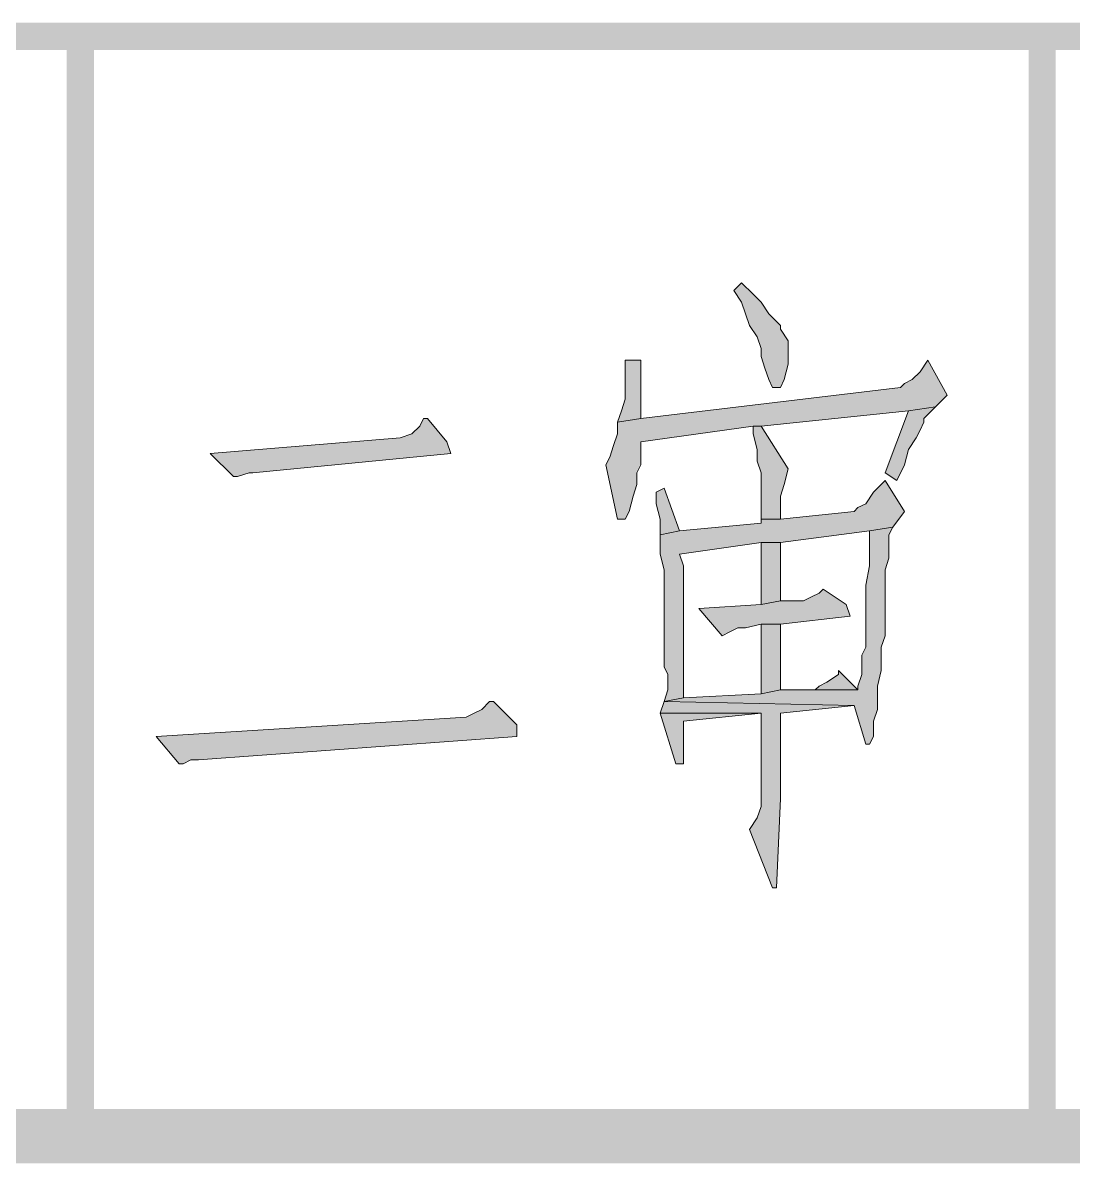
# Model space of a CAD drawing. Header units: millimetres. Extents: x 24 to 410, y 10 to 282.
# Drawn here: x 313.46 to 324.93, y 9.65 to 22.1 of the extents above; entities that cross this region are included whole.
import ezdxf

# ---------------------------------------------------------------- set-up
doc = ezdxf.new("R2010")
doc.units = ezdxf.units.MM

msp = doc.modelspace()

# ---------------------------------------------------------------- hatches: boundary and pattern name
h = msp.add_hatch(color=256)
h.dxf.hatch_style = 2
h.paths.add_polyline_path([(30.098965, 22.098), (30.098965, 21.801667), (410.082965, 22.098)])
h = msp.add_hatch(color=256)
h.dxf.hatch_style = 2
h.paths.add_polyline_path([(30.098965, 21.801667), (410.082965, 22.098), (410.082965, 21.801667)])
h = msp.add_hatch(color=256)
h.dxf.hatch_style = 2
h.paths.add_polyline_path([(314.240333, 21.971), (313.944, 21.971), (314.240333, 9.948333)])
h = msp.add_hatch(color=256)
h.dxf.hatch_style = 2
h.paths.add_polyline_path([(313.944, 21.971), (314.240333, 9.948333), (313.944, 9.948333)])
h = msp.add_hatch(color=256)
h.dxf.hatch_style = 2
h.paths.add_polyline_path([(324.739, 21.971), (324.442667, 21.971), (324.739, 9.948333)])
h = msp.add_hatch(color=256)
h.dxf.hatch_style = 2
h.paths.add_polyline_path([(324.442667, 21.971), (324.739, 9.948333), (324.442667, 9.948333)])
h = msp.add_hatch(color=256)
h.dxf.hatch_style = 2
h.paths.add_polyline_path([(321.31, 19.261667), (321.225333, 19.177), (321.31, 19.05), (321.352333, 18.923), (321.394667, 18.796), (321.479333, 18.669), (321.521667, 18.542), (321.521667, 18.457333), (321.564, 18.330333), (321.606333, 18.203333), (321.648667, 18.118667), (321.733333, 18.118667), (321.775667, 18.203333), (321.818, 18.372667), (321.818, 18.626667), (321.733333, 18.753667), (321.733333, 18.796), (321.648667, 18.880667), (321.606333, 18.923), (321.521667, 19.05), (321.437, 19.134667)])
h = msp.add_hatch(color=256)
h.dxf.hatch_style = 2
h.paths.add_polyline_path([(323.342, 18.415), (323.257333, 18.288), (323.172667, 18.203333), (323.088, 18.161), (323.045667, 18.118667), (320.209333, 17.78), (319.955333, 17.737667), (319.955333, 17.610667), (319.913, 17.483667), (319.870667, 17.356667), (319.828333, 17.272), (319.955333, 16.679333), (320.04, 16.679333), (320.082333, 16.764), (320.124667, 16.933333), (320.167, 17.060333), (320.167, 17.187333), (320.209333, 17.272), (320.209333, 17.526), (321.437, 17.695333), (321.521667, 17.695333), (323.130333, 17.864667), (323.426667, 17.907), (323.553667, 18.034)])
h = msp.add_hatch(color=256)
h.dxf.hatch_style = 2
h.paths.add_polyline_path([(320.209333, 18.415), (320.04, 18.415), (320.04, 18.245667), (320.04, 17.991667), (319.997667, 17.864667), (319.955333, 17.737667), (320.209333, 17.78)])
h = msp.add_hatch(color=256)
h.dxf.hatch_style = 2
h.paths.add_polyline_path([(323.426667, 17.907), (323.130333, 17.864667), (322.876333, 17.187333), (323.003333, 17.102667), (323.088, 17.272), (323.130333, 17.441333), (323.215, 17.568333), (323.257333, 17.653), (323.299667, 17.737667), (323.299667, 17.78), (323.342, 17.822333)])
h = msp.add_hatch(color=256)
h.dxf.hatch_style = 2
h.paths.add_polyline_path([(317.881, 17.78), (317.838667, 17.78), (317.796333, 17.695333), (317.711667, 17.610667), (317.584667, 17.568333), (315.510333, 17.399), (315.764333, 17.145), (315.806667, 17.145), (315.933667, 17.187333), (315.976, 17.187333), (318.135, 17.399), (318.092667, 17.526)])
h = msp.add_hatch(color=256)
h.dxf.hatch_style = 2
h.paths.add_polyline_path([(321.521667, 17.695333), (321.437, 17.695333), (321.437, 17.610667), (321.479333, 17.441333), (321.479333, 17.314333), (321.521667, 17.187333), (321.521667, 16.679333), (321.733333, 16.679333), (321.733333, 16.933333), (321.775667, 17.060333), (321.818, 17.229667)])
h = msp.add_hatch(color=256)
h.dxf.hatch_style = 2
h.paths.add_polyline_path([(322.876333, 17.102667), (322.834, 17.060333), (322.749333, 16.975667), (322.664667, 16.848667), (322.58, 16.806333), (322.537667, 16.764), (321.733333, 16.679333), (321.521667, 16.679333), (321.521667, 16.637), (320.632667, 16.552333), (320.421, 16.51), (320.421, 16.298333), (320.463333, 16.129), (320.463333, 15.070667), (320.505667, 14.986), (320.505667, 14.816667), (320.463333, 14.689667), (320.675, 14.732), (320.675, 14.816667), (320.675, 16.171333), (320.632667, 16.298333), (321.521667, 16.425333), (321.733333, 16.425333), (322.707, 16.552333), (322.961, 16.594667), (323.088, 16.764)])
h = msp.add_hatch(color=256)
h.dxf.hatch_style = 2
h.paths.add_polyline_path([(320.463333, 17.018), (320.378667, 16.975667), (320.378667, 16.848667), (320.421, 16.679333), (320.421, 16.51), (320.632667, 16.552333)])
h = msp.add_hatch(color=256)
h.dxf.hatch_style = 2
h.paths.add_polyline_path([(322.961, 16.594667), (322.707, 16.552333), (322.707, 16.171333), (322.664667, 15.959667), (322.664667, 15.282333), (322.622333, 15.197667), (322.622333, 14.986), (322.58, 14.859), (322.58, 14.816667), (321.733333, 14.816667), (321.521667, 14.774333), (320.675, 14.732), (320.463333, 14.689667), (322.537667, 14.647333), (322.664667, 14.224), (322.707, 14.224), (322.749333, 14.308667), (322.749333, 14.478), (322.791667, 14.605), (322.791667, 14.859), (322.834, 15.028333), (322.834, 15.282333), (322.876333, 15.409333), (322.876333, 16.129), (322.918667, 16.256), (322.918667, 16.51)])
h = msp.add_hatch(color=256)
h.dxf.hatch_style = 2
h.paths.add_polyline_path([(321.733333, 16.425333), (321.521667, 16.425333), (321.521667, 16.383), (321.521667, 15.748), (321.733333, 15.790333)])
h = msp.add_hatch(color=256)
h.dxf.hatch_style = 2
h.paths.add_polyline_path([(322.199, 15.917333), (322.156667, 15.875), (322.072, 15.832667), (321.987333, 15.790333), (321.733333, 15.790333), (321.521667, 15.748), (320.844333, 15.705667), (321.098333, 15.409333), (321.183, 15.451667), (321.267667, 15.494), (321.352333, 15.494), (321.521667, 15.536333), (321.733333, 15.536333), (322.495333, 15.621), (322.453, 15.748)])
h = msp.add_hatch(color=256)
h.dxf.hatch_style = 2
h.paths.add_polyline_path([(321.733333, 15.536333), (321.521667, 15.536333), (321.521667, 15.324667), (321.521667, 14.774333), (321.733333, 14.816667)])
h = msp.add_hatch(color=256)
h.dxf.hatch_style = 2
h.paths.add_polyline_path([(322.368333, 15.028333), (322.368333, 14.986), (322.241333, 14.901333), (322.156667, 14.859), (322.114333, 14.816667), (321.733333, 14.816667), (322.58, 14.816667)])
h = msp.add_hatch(color=256)
h.dxf.hatch_style = 2
h.paths.add_polyline_path([(318.600667, 14.689667), (318.558333, 14.689667), (318.473667, 14.605), (318.389, 14.562667), (318.304333, 14.520333), (314.917667, 14.308667), (315.171667, 14.012333), (315.214, 14.012333), (315.298667, 14.054667), (315.383333, 14.054667), (318.854667, 14.308667), (318.854667, 14.435667)])
h = msp.add_hatch(color=256)
h.dxf.hatch_style = 2
h.paths.add_polyline_path([(320.463333, 14.689667), (320.421, 14.562667), (321.521667, 14.562667), (321.521667, 14.478), (321.521667, 13.546667), (321.479333, 13.419667), (321.394667, 13.292667), (321.648667, 12.657667), (321.691, 12.657667), (321.733333, 13.631333), (321.733333, 14.562667), (322.537667, 14.647333)])
h = msp.add_hatch(color=256)
h.dxf.hatch_style = 2
h.paths.add_polyline_path([(320.421, 14.562667), (320.590333, 14.012333), (320.675, 14.012333), (320.675, 14.054667), (320.675, 14.478), (321.521667, 14.562667)])
h = msp.add_hatch(color=256)
h.dxf.hatch_style = 2
h.paths.add_polyline_path([(30.395333, 10.244667), (29.802667, 9.652), (409.786667, 10.244667)])
h = msp.add_hatch(color=256)
h.dxf.hatch_style = 2
h.paths.add_polyline_path([(29.802667, 9.652), (409.786667, 10.244667), (410.379333, 9.652)])

# ---------------------------------------------------------------- linework, layer by layer
at = {"lineweight": 0}
for points in [[(321.31, 19.261667), (321.225333, 19.177), (321.31, 19.05), (321.352333, 18.923), (321.394667, 18.796), (321.479333, 18.669), (321.521667, 18.542), (321.521667, 18.457333), (321.564, 18.330333), (321.606333, 18.203333), (321.648667, 18.118667), (321.733333, 18.118667), (321.775667, 18.203333), (321.818, 18.372667), (321.818, 18.626667), (321.733333, 18.753667), (321.733333, 18.796), (321.648667, 18.880667), (321.606333, 18.923), (321.521667, 19.05), (321.437, 19.134667)], [(323.342, 18.415), (323.257333, 18.288), (323.172667, 18.203333), (323.088, 18.161), (323.045667, 18.118667), (320.209333, 17.78), (319.955333, 17.737667), (319.955333, 17.610667), (319.913, 17.483667), (319.870667, 17.356667), (319.828333, 17.272), (319.955333, 16.679333), (320.04, 16.679333), (320.082333, 16.764), (320.124667, 16.933333), (320.167, 17.060333), (320.167, 17.187333), (320.209333, 17.272), (320.209333, 17.526), (321.437, 17.695333), (321.521667, 17.695333), (323.130333, 17.864667), (323.426667, 17.907), (323.553667, 18.034)], [(320.209333, 18.415), (320.04, 18.415), (320.04, 18.245667), (320.04, 17.991667), (319.997667, 17.864667), (319.955333, 17.737667), (320.209333, 17.78)], [(323.426667, 17.907), (323.130333, 17.864667), (322.876333, 17.187333), (323.003333, 17.102667), (323.088, 17.272), (323.130333, 17.441333), (323.215, 17.568333), (323.257333, 17.653), (323.299667, 17.737667), (323.299667, 17.78), (323.342, 17.822333)], [(317.881, 17.78), (317.838667, 17.78), (317.796333, 17.695333), (317.711667, 17.610667), (317.584667, 17.568333), (315.510333, 17.399), (315.764333, 17.145), (315.806667, 17.145), (315.933667, 17.187333), (315.976, 17.187333), (318.135, 17.399), (318.092667, 17.526)], [(321.521667, 17.695333), (321.437, 17.695333), (321.437, 17.610667), (321.479333, 17.441333), (321.479333, 17.314333), (321.521667, 17.187333), (321.521667, 16.679333), (321.733333, 16.679333), (321.733333, 16.933333), (321.775667, 17.060333), (321.818, 17.229667)], [(322.876333, 17.102667), (322.834, 17.060333), (322.749333, 16.975667), (322.664667, 16.848667), (322.58, 16.806333), (322.537667, 16.764), (321.733333, 16.679333), (321.521667, 16.679333), (321.521667, 16.637), (320.632667, 16.552333), (320.421, 16.51), (320.421, 16.298333), (320.463333, 16.129), (320.463333, 15.070667), (320.505667, 14.986), (320.505667, 14.816667), (320.463333, 14.689667), (320.675, 14.732), (320.675, 14.816667), (320.675, 16.171333), (320.632667, 16.298333), (321.521667, 16.425333), (321.733333, 16.425333), (322.707, 16.552333), (322.961, 16.594667), (323.088, 16.764)], [(320.463333, 17.018), (320.378667, 16.975667), (320.378667, 16.848667), (320.421, 16.679333), (320.421, 16.51), (320.632667, 16.552333)], [(322.961, 16.594667), (322.707, 16.552333), (322.707, 16.171333), (322.664667, 15.959667), (322.664667, 15.282333), (322.622333, 15.197667), (322.622333, 14.986), (322.58, 14.859), (322.58, 14.816667), (321.733333, 14.816667), (321.521667, 14.774333), (320.675, 14.732), (320.463333, 14.689667), (322.537667, 14.647333), (322.664667, 14.224), (322.707, 14.224), (322.749333, 14.308667), (322.749333, 14.478), (322.791667, 14.605), (322.791667, 14.859), (322.834, 15.028333), (322.834, 15.282333), (322.876333, 15.409333), (322.876333, 16.129), (322.918667, 16.256), (322.918667, 16.51)], [(321.733333, 16.425333), (321.521667, 16.425333), (321.521667, 16.383), (321.521667, 15.748), (321.733333, 15.790333)], [(322.199, 15.917333), (322.156667, 15.875), (322.072, 15.832667), (321.987333, 15.790333), (321.733333, 15.790333), (321.521667, 15.748), (320.844333, 15.705667), (321.098333, 15.409333), (321.183, 15.451667), (321.267667, 15.494), (321.352333, 15.494), (321.521667, 15.536333), (321.733333, 15.536333), (322.495333, 15.621), (322.453, 15.748)], [(321.733333, 15.536333), (321.521667, 15.536333), (321.521667, 15.324667), (321.521667, 14.774333), (321.733333, 14.816667)], [(322.368333, 15.028333), (322.368333, 14.986), (322.241333, 14.901333), (322.156667, 14.859), (322.114333, 14.816667), (321.733333, 14.816667), (322.58, 14.816667)], [(318.600667, 14.689667), (318.558333, 14.689667), (318.473667, 14.605), (318.389, 14.562667), (318.304333, 14.520333), (314.917667, 14.308667), (315.171667, 14.012333), (315.214, 14.012333), (315.298667, 14.054667), (315.383333, 14.054667), (318.854667, 14.308667), (318.854667, 14.435667)], [(320.463333, 14.689667), (320.421, 14.562667), (321.521667, 14.562667), (321.521667, 14.478), (321.521667, 13.546667), (321.479333, 13.419667), (321.394667, 13.292667), (321.648667, 12.657667), (321.691, 12.657667), (321.733333, 13.631333), (321.733333, 14.562667), (322.537667, 14.647333)], [(320.421, 14.562667), (320.590333, 14.012333), (320.675, 14.012333), (320.675, 14.054667), (320.675, 14.478), (321.521667, 14.562667)]]:
    msp.add_lwpolyline(points, close=True, dxfattribs=at)

doc.saveas('drawing.dxf')
